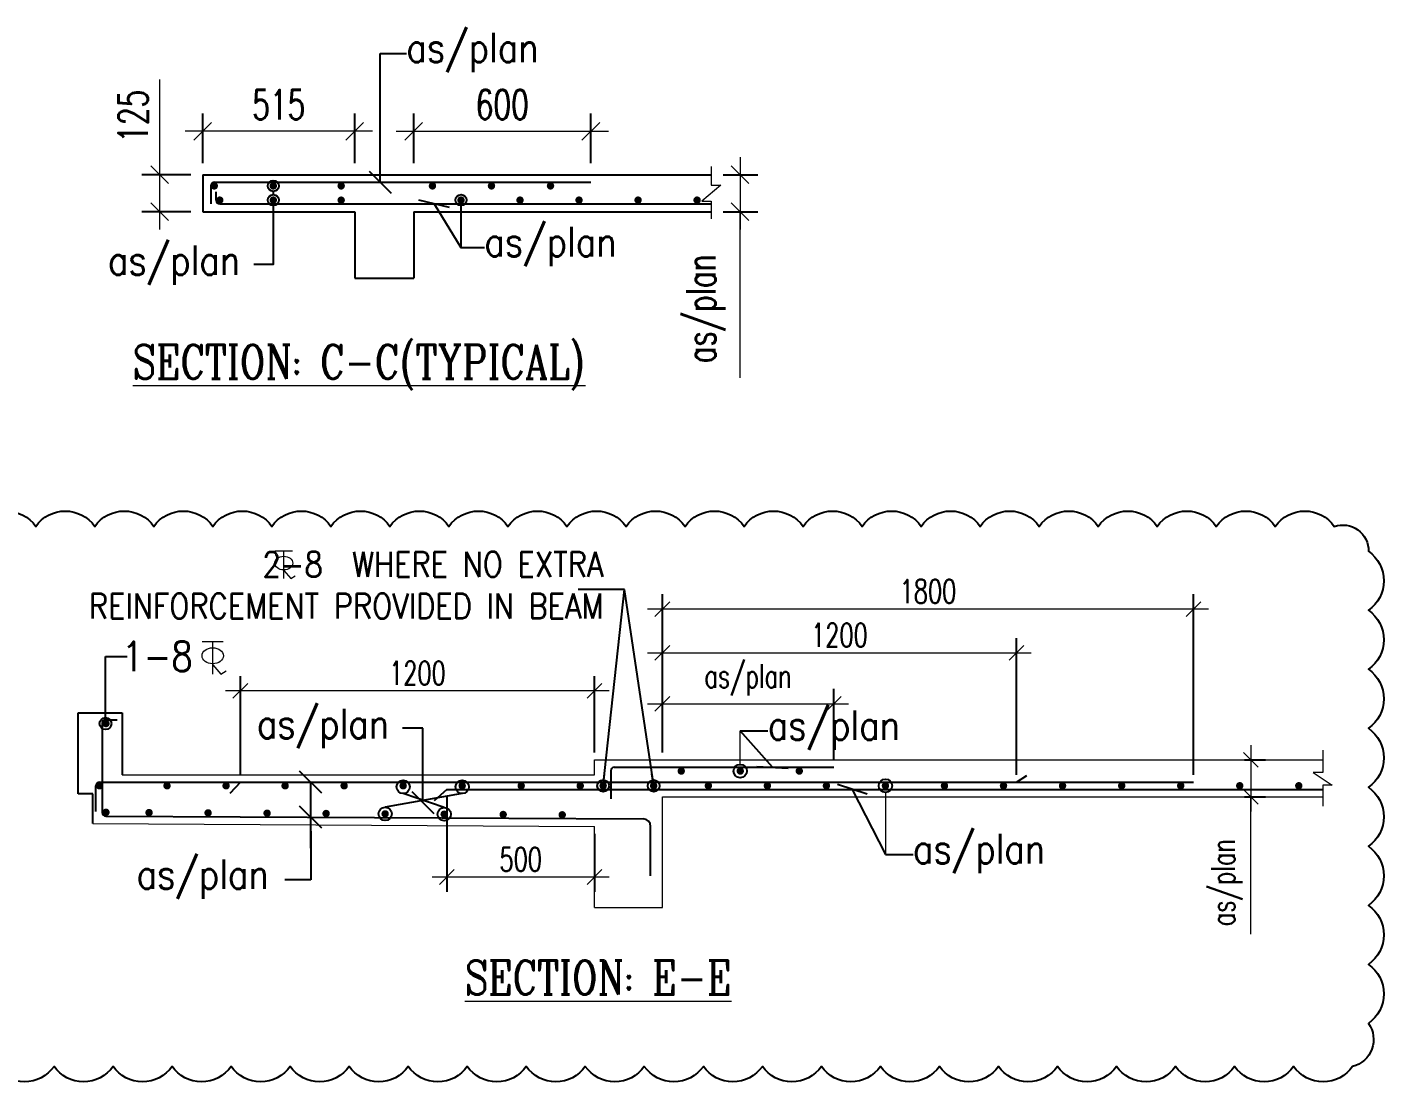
# Model space of a CAD drawing. Header units: millimetres. Extents: x 1255966 to 1543449, y 318653 to 465396.
# Drawn here: x 1281873 to 1286470, y 324221 to 327795 of the extents above; entities that cross this region are included whole.
import ezdxf

# ---------------------------------------------------------------- set-up
doc = ezdxf.new("R2010")
doc.units = ezdxf.units.MM
doc.header["$LTSCALE"] = 500
doc.header["$MEASUREMENT"] = 0
doc.header["$PDMODE"] = 34
doc.layers.get('Defpoints').update_dxf_attribs({"lineweight": 0})
for name, color, linetype in [('3BEAM NO', 6, 'Continuous'), ('CLOUD', 95, 'Continuous'), ('S-T', 3, 'Continuous'), ('sec', 31, 'Continuous'), ('STEEL', 1, 'Continuous')]:
    doc.layers.add(name, color=color, linetype=linetype)
for name, color, linetype, lineweight in [('BEAM ELE', 2, 'Continuous', 15), ('CALL', 1, 'Continuous', 18), ('DIM', 1, 'Continuous', 20), ('dim-M', 1, 'Continuous', 15), ('SHEET TITLE', 1, 'Continuous', 15), ('TEXT', 7, 'Continuous', 13), ('TEXT2', 3, 'Continuous', 15)]:
    doc.layers.add(name, color=color, linetype=linetype, lineweight=lineweight)
doc.styles.add('2MM', font='romans.shx', dxfattribs={"width": 0.7})
doc.styles.add('BHTESHT$0$HSCC2', font='romanc.shx')
doc.styles.add('S-T', font='romans.shx')
doc.styles.add('scale 100', font='GOTHIC.TTF', dxfattribs={"height": 80})
doc.dimstyles.new('RAJESH', dxfattribs={"dimtxt": 200, "dimasz": 180, "dimexe": 100, "dimexo": 250, "dimgap": 50, "dimtad": 2, "dimdec": 0, "dimzin": 1, "dimdsep": 46, "dimtxsty": '2MM', "dimblk": 'OBLIQUE', "dimcen": 0, "dimdle": 100, "dimclrd": 1, "dimclre": 1, "dimclrt": 3, "dimadec": 0, "dimazin": 0, "dimtfac": 1, "dimtdec": 0, "dimtix": 1, "dimtmove": 2, "dimatfit": 3, "dimfxl": 1, "dimtolj": 1, "dimlwd": -1, "dimarcsym": 0})
doc.dimstyles.new('SCALE 100', dxfattribs={"dimtxt": 80, "dimasz": 50, "dimexe": 50, "dimexo": 50, "dimgap": 25, "dimtad": 1, "dimdec": 0, "dimzin": 0, "dimdsep": 46, "dimtxsty": 'scale 100', "dimblk": 'OBLIQUE', "dimcen": 0.09, "dimdle": 50, "dimclrd": 256, "dimclre": 256, "dimclrt": 3, "dimadec": 0, "dimazin": 0, "dimtfac": 1, "dimtdec": 0, "dimtofl": 0, "dimtmove": 1, "dimatfit": 0, "dimldrblk": 'OBLIQUE', "dimfxl": 0.25, "dimtolj": 1, "dimtzin": 0, "dimlwd": -1, "dimlwe": -1, "dimarcsym": 0})
doc.dimstyles.new('SHUIB MOD.', dxfattribs={"dimtxt": 230, "dimasz": 130, "dimexe": 100, "dimexo": 70, "dimgap": 50, "dimtad": 2, "dimdec": 0, "dimzin": 4, "dimdsep": 46, "dimtxsty": '2MM', "dimblk": 'OBLIQUE', "dimcen": 0.09, "dimdle": 100, "dimclrd": 1, "dimclre": 1, "dimclrt": 3, "dimadec": 0, "dimazin": 0, "dimtfac": 1, "dimtdec": 0, "dimtix": 1, "dimtmove": 2, "dimatfit": 3, "dimfxl": 100, "dimtolj": 1, "dimlwd": -1, "dimarcsym": 0})

# ---------------------------------------------------------------- blocks, each defined once
blk = doc.blocks.new('_Oblique')
at = {"color": 0, "linetype": 'ByBlock', "lineweight": -2}
blk.add_line((-0.5, -0.5), (0.5, 0.5), dxfattribs=at)
blk = doc.blocks.new('*D426')
at = {"layer": 'Defpoints', "color": 0, "ltscale": 100, "transparency": 16777216}
for p in [(1284191.1, 327294.7), (1284191.1, 327169.7), (1284288.7, 327169.7)]:
    blk.add_point(p, dxfattribs=at)
at = {"layer": 'dim-M', "color": 1, "ltscale": 100, "transparency": 16777216}
for p, q in [((1284288.7, 327354.7), (1284288.7, 327109.7)), ((1284288.7, 326607), (1284288.7, 327169.7))]:
    blk.add_line(p, q, dxfattribs=at)
at = {"layer": 'dim-M', "color": 1, "lineweight": -2, "ltscale": 100, "transparency": 16777216}
for p, q in [((1284231.1, 327294.7), (1284348.7, 327294.7)), ((1284231.1, 327169.7), (1284348.7, 327169.7))]:
    blk.add_line(p, q, dxfattribs=at)
at = {"layer": 'dim-M', "color": 1, "ltscale": 100, "transparency": 16777216, "xscale": 60, "yscale": 60, "zscale": 60}
for p, rotation in [((1284288.7, 327294.7), 90), ((1284288.7, 327169.7), 270)]:
    blk.add_blockref('_Oblique', p, dxfattribs=dict(at, rotation=rotation))
at = {"layer": 'dim-M', "color": 3, "ltscale": 100, "transparency": 16777216, "insert": (1284172.5, 326840.4), "char_height": 100, "attachment_point": 5, "rotation": 90, "style": '2MM'}
blk.add_mtext('\\A1;as/plan', dxfattribs=at)
blk = doc.blocks.new('*D427')
at = {"layer": 'Defpoints', "color": 0, "ltscale": 100, "transparency": 16777216}
for p in [(1282468, 327442.5), (1282468, 327294.7), (1282983, 327294.7)]:
    blk.add_point(p, dxfattribs=at)
at = {"layer": 'dim-M', "color": 1, "lineweight": -2, "ltscale": 100, "transparency": 16777216}
for p, q in [((1282468, 327334.7), (1282468, 327502.5)), ((1282983, 327334.7), (1282983, 327502.5))]:
    blk.add_line(p, q, dxfattribs=at)
at = {"layer": 'dim-M', "color": 1, "ltscale": 100, "transparency": 16777216}
blk.add_line((1283043, 327442.5), (1282408, 327442.5), dxfattribs=at)
at = {"layer": 'dim-M', "color": 1, "ltscale": 100, "transparency": 16777216, "xscale": 60, "yscale": 60, "zscale": 60, "rotation": 180}
blk.add_blockref('_Oblique', (1282468, 327442.5), dxfattribs=at)
at = {"layer": 'dim-M', "color": 1, "ltscale": 100, "transparency": 16777216, "xscale": 60, "yscale": 60, "zscale": 60}
blk.add_blockref('_Oblique', (1282983, 327442.5), dxfattribs=at)
at = {"layer": 'dim-M', "color": 3, "ltscale": 100, "transparency": 16777216, "insert": (1282725.5, 327532.5), "char_height": 100, "attachment_point": 5, "style": '2MM'}
blk.add_mtext('\\A1;515', dxfattribs=at)
blk = doc.blocks.new('*D428')
at = {"layer": 'Defpoints', "color": 0, "ltscale": 100, "transparency": 16777216}
for p in [(1282468, 327294.7), (1282322, 327169.7), (1282468, 327169.7)]:
    blk.add_point(p, dxfattribs=at)
at = {"layer": 'dim-M', "color": 1, "ltscale": 100, "transparency": 16777216}
for p, q in [((1282322, 327618.1), (1282322, 327294.7)), ((1282322, 327354.7), (1282322, 327109.7))]:
    blk.add_line(p, q, dxfattribs=at)
at = {"layer": 'dim-M', "color": 1, "lineweight": -2, "ltscale": 100, "transparency": 16777216}
for p, q in [((1282428, 327294.7), (1282262, 327294.7)), ((1282428, 327169.7), (1282262, 327169.7))]:
    blk.add_line(p, q, dxfattribs=at)
at = {"layer": 'dim-M', "color": 1, "ltscale": 100, "transparency": 16777216, "xscale": 60, "yscale": 60, "zscale": 60}
for p, rotation in [((1282322, 327294.7), 90), ((1282322, 327169.7), 270)]:
    blk.add_blockref('_Oblique', p, dxfattribs=dict(at, rotation=rotation))
at = {"layer": 'dim-M', "color": 3, "ltscale": 100, "transparency": 16777216, "insert": (1282232, 327493.1), "char_height": 100, "attachment_point": 5, "rotation": 90, "style": '2MM'}
blk.add_mtext('\\A1;125', dxfattribs=at)
blk = doc.blocks.new('*D435')
at = {"layer": 'Defpoints', "color": 0, "ltscale": 100, "transparency": 16777216}
for p in [(1283783, 327442.5), (1283183, 327294.7), (1283783, 327294.7)]:
    blk.add_point(p, dxfattribs=at)
at = {"layer": 'dim-M', "color": 1, "lineweight": -2, "ltscale": 100, "transparency": 16777216}
for p, q in [((1283183, 327334.7), (1283183, 327502.5)), ((1283783, 327334.7), (1283783, 327502.5))]:
    blk.add_line(p, q, dxfattribs=at)
at = {"layer": 'dim-M', "color": 1, "ltscale": 100, "transparency": 16777216}
blk.add_line((1283123, 327442.5), (1283843, 327442.5), dxfattribs=at)
at = {"layer": 'dim-M', "color": 1, "ltscale": 100, "transparency": 16777216, "xscale": 60, "yscale": 60, "zscale": 60, "rotation": 180}
blk.add_blockref('_Oblique', (1283183, 327442.5), dxfattribs=at)
at = {"layer": 'dim-M', "color": 1, "ltscale": 100, "transparency": 16777216, "xscale": 60, "yscale": 60, "zscale": 60}
blk.add_blockref('_Oblique', (1283783, 327442.5), dxfattribs=at)
at = {"layer": 'dim-M', "color": 3, "ltscale": 100, "transparency": 16777216, "insert": (1283483, 327532.5), "char_height": 100, "attachment_point": 5, "style": '2MM'}
blk.add_mtext('\\A1;600', dxfattribs=at)
blk = doc.blocks.new('*D561')
at = {"layer": 'Defpoints', "color": 0, "transparency": 16777216}
for p in [(1285972.9, 325311.7, 0), (1285972.9, 325186.7, 0), (1286019, 325186.7)]:
    blk.add_point(p, dxfattribs=at)
at = {"layer": 'SHEET TITLE', "color": 1, "transparency": 16777216}
for p, q in [((1286019, 325361.7), (1286019, 325136.7)), ((1286019, 324721.3), (1286019, 325186.7))]:
    blk.add_line(p, q, dxfattribs=at)
at = {"layer": 'SHEET TITLE', "color": 1, "lineweight": -2, "transparency": 16777216}
for p, q in [((1285997.9, 325311.7), (1286069, 325311.7)), ((1285997.9, 325186.7), (1286069, 325186.7))]:
    blk.add_line(p, q, dxfattribs=at)
at = {"layer": 'SHEET TITLE', "color": 1, "transparency": 16777216, "xscale": 50, "yscale": 50, "zscale": 50}
for p, rotation in [((1286019, 325311.7), 90), ((1286019, 325186.7), 270)]:
    blk.add_blockref('_Oblique', p, dxfattribs=dict(at, rotation=rotation))
at = {"layer": 'SHEET TITLE', "color": 3, "transparency": 16777216, "insert": (1285938, 324896), "char_height": 80, "attachment_point": 5, "rotation": 90, "style": '2MM'}
blk.add_mtext('\\A1;as/plan', dxfattribs=at)
blk = doc.blocks.new('*D562')
at = {"layer": 'Defpoints', "color": 0, "transparency": 16777216}
for p in [(1284025.4, 325823.1), (1284025.4, 325311.7, 0), (1285825.4, 325236.7, 0)]:
    blk.add_point(p, dxfattribs=at)
at = {"layer": 'SHEET TITLE', "color": 1, "lineweight": -2, "transparency": 16777216}
for p, q in [((1284025.4, 325336.7), (1284025.4, 325873.1)), ((1285825.4, 325261.7), (1285825.4, 325873.1))]:
    blk.add_line(p, q, dxfattribs=at)
at = {"layer": 'SHEET TITLE', "color": 1, "transparency": 16777216}
blk.add_line((1285875.4, 325823.1), (1283975.4, 325823.1), dxfattribs=at)
at = {"layer": 'SHEET TITLE', "color": 1, "transparency": 16777216, "xscale": 50, "yscale": 50, "zscale": 50, "rotation": 180}
blk.add_blockref('_Oblique', (1284025.4, 325823.1), dxfattribs=at)
at = {"layer": 'SHEET TITLE', "color": 1, "transparency": 16777216, "xscale": 50, "yscale": 50, "zscale": 50}
blk.add_blockref('_Oblique', (1285825.4, 325823.1), dxfattribs=at)
at = {"layer": 'SHEET TITLE', "color": 3, "transparency": 16777216, "insert": (1284925.4, 325883.1), "char_height": 80, "attachment_point": 5, "style": '2MM'}
blk.add_mtext('\\A1;1800', dxfattribs=at)
blk = doc.blocks.new('*D565')
at = {"layer": 'Defpoints', "color": 0, "transparency": 16777216}
for p in [(1283295.4, 325211.7, 0), (1283795.4, 325086.7, 0), (1283295.4, 324914.9)]:
    blk.add_point(p, dxfattribs=at)
at = {"layer": 'SHEET TITLE', "color": 1, "lineweight": -2, "transparency": 16777216}
for p, q in [((1283295.4, 325186.7), (1283295.4, 324864.9)), ((1283795.4, 325061.7), (1283795.4, 324864.9))]:
    blk.add_line(p, q, dxfattribs=at)
at = {"layer": 'SHEET TITLE', "color": 1, "transparency": 16777216}
blk.add_line((1283845.4, 324914.9), (1283245.4, 324914.9), dxfattribs=at)
at = {"layer": 'SHEET TITLE', "color": 1, "transparency": 16777216, "xscale": 50, "yscale": 50, "zscale": 50, "rotation": 180}
blk.add_blockref('_Oblique', (1283295.4, 324914.9), dxfattribs=at)
at = {"layer": 'SHEET TITLE', "color": 1, "transparency": 16777216, "xscale": 50, "yscale": 50, "zscale": 50}
blk.add_blockref('_Oblique', (1283795.4, 324914.9), dxfattribs=at)
at = {"layer": 'SHEET TITLE', "color": 3, "transparency": 16777216, "insert": (1283545.4, 324974.9), "char_height": 80, "attachment_point": 5, "style": '2MM'}
blk.add_mtext('\\A1;500', dxfattribs=at)
blk = doc.blocks.new('*D566')
at = {"layer": 'Defpoints', "color": 0, "transparency": 16777216}
for p in [(1285225.4, 325674.9), (1284025.4, 325311.7, 0), (1285225.4, 325236.7, 0)]:
    blk.add_point(p, dxfattribs=at)
at = {"layer": 'SHEET TITLE', "color": 1, "lineweight": -2, "transparency": 16777216}
for p, q in [((1284025.4, 325336.7), (1284025.4, 325724.9)), ((1285225.4, 325261.7), (1285225.4, 325724.9))]:
    blk.add_line(p, q, dxfattribs=at)
at = {"layer": 'SHEET TITLE', "color": 1, "transparency": 16777216}
blk.add_line((1283975.4, 325674.9), (1285275.4, 325674.9), dxfattribs=at)
at = {"layer": 'SHEET TITLE', "color": 1, "transparency": 16777216, "xscale": 50, "yscale": 50, "zscale": 50, "rotation": 180}
blk.add_blockref('_Oblique', (1284025.4, 325674.9), dxfattribs=at)
at = {"layer": 'SHEET TITLE', "color": 1, "transparency": 16777216, "xscale": 50, "yscale": 50, "zscale": 50}
blk.add_blockref('_Oblique', (1285225.4, 325674.9), dxfattribs=at)
at = {"layer": 'SHEET TITLE', "color": 3, "transparency": 16777216, "insert": (1284625.4, 325734.9), "char_height": 80, "attachment_point": 5, "style": '2MM'}
blk.add_mtext('\\A1;1200', dxfattribs=at)
blk = doc.blocks.new('*D563')
at = {"layer": 'Defpoints', "color": 0, "transparency": 16777216}
for p in [(1282595.4, 325546.1), (1283795.4, 325311.7, 0), (1282595.4, 325236.7, 0)]:
    blk.add_point(p, dxfattribs=at)
at = {"layer": 'SHEET TITLE', "color": 1, "lineweight": -2, "transparency": 16777216}
for p, q in [((1282595.4, 325261.7), (1282595.4, 325596.1)), ((1283795.4, 325336.7), (1283795.4, 325596.1))]:
    blk.add_line(p, q, dxfattribs=at)
at = {"layer": 'SHEET TITLE', "color": 1, "transparency": 16777216}
blk.add_line((1283845.4, 325546.1), (1282545.4, 325546.1), dxfattribs=at)
at = {"layer": 'SHEET TITLE', "color": 1, "transparency": 16777216, "xscale": 50, "yscale": 50, "zscale": 50, "rotation": 180}
blk.add_blockref('_Oblique', (1282595.4, 325546.1), dxfattribs=at)
at = {"layer": 'SHEET TITLE', "color": 1, "transparency": 16777216, "xscale": 50, "yscale": 50, "zscale": 50}
blk.add_blockref('_Oblique', (1283795.4, 325546.1), dxfattribs=at)
at = {"layer": 'SHEET TITLE', "color": 3, "transparency": 16777216, "insert": (1283195.4, 325606.1), "char_height": 80, "attachment_point": 5, "style": '2MM'}
blk.add_mtext('\\A1;1200', dxfattribs=at)
blk = doc.blocks.new('*D564')
at = {"layer": 'Defpoints', "color": 0, "transparency": 16777216}
for p in [(1284605.9, 325502.2), (1284025.4, 325311.7), (1284605.9, 325286.7, 0)]:
    blk.add_point(p, dxfattribs=at)
at = {"layer": 'SHEET TITLE', "color": 1, "lineweight": -2, "transparency": 16777216}
for p, q in [((1284025.4, 325336.7), (1284025.4, 325552.2)), ((1284605.9, 325311.7), (1284605.9, 325552.2))]:
    blk.add_line(p, q, dxfattribs=at)
at = {"layer": 'SHEET TITLE', "color": 1, "transparency": 16777216}
blk.add_line((1283975.4, 325502.2), (1284655.9, 325502.2), dxfattribs=at)
at = {"layer": 'SHEET TITLE', "color": 1, "transparency": 16777216, "xscale": 50, "yscale": 50, "zscale": 50, "rotation": 180}
blk.add_blockref('_Oblique', (1284025.4, 325502.2), dxfattribs=at)
at = {"layer": 'SHEET TITLE', "color": 1, "transparency": 16777216, "xscale": 50, "yscale": 50, "zscale": 50}
blk.add_blockref('_Oblique', (1284605.9, 325502.2), dxfattribs=at)
at = {"layer": 'SHEET TITLE', "color": 3, "transparency": 16777216, "insert": (1284315.6, 325583.2), "char_height": 80, "attachment_point": 5, "style": '2MM'}
blk.add_mtext('\\A1;as/plan', dxfattribs=at)
blk = doc.blocks.new('A$C76682FD6')
at = {"layer": 'TEXT', "color": 3, "ltscale": 0.2}
for p, q in [((142.8, 219.2, -0.8), (1.8, 219.2, -0.8)), ((72.3, 0, -0.8), (72.3, 219.2, -0.8)), ((72.3, 63.5, -0.8), (127.7, 0.1, -0.8)), ((127.7, 0.1, -0.8), (162.4, 21.2))]:
    blk.add_line(p, q, dxfattribs=at)
blk.add_ellipse((72.3, 123.8, -0.8), major_axis=(72.3, 0), ratio=0.753223, dxfattribs=at)

msp = doc.modelspace()

# ---------------------------------------------------------------- linework, layer by layer
at = {"layer": '3BEAM NO', "color": 1, "ltscale": 1000}
for p, q in [((1283347.1, 325197.6, 0), (1283086.1, 325151.6, 0)), ((1283286.1, 325150.5, 0), (1283147.1, 325197.6, 0))]:
    msp.add_line(p, q, dxfattribs=at)
for points in [[(1282707.1, 327238.5), (1282707.1, 327227.5)], [(1282707.1, 327190.3), (1282707.1, 326991.3), (1282640.7, 326991.3)], [(1283342.6, 327190.3), (1283342.6, 327048.4), (1283422.8, 327048.4)]]:
    msp.add_lwpolyline(points, dxfattribs=at)
for centre, radius in [((1282707.1, 327257.1), 18.6), ((1282707.1, 327208.9), 18.6), ((1283343.1, 327208.9), 18.6), ((1284289.3, 325274.1, 0), 22.6), ((1283147.1, 325220.2, 0), 22.6), ((1283347.1, 325220.2, 0), 22.6), ((1284781.3, 325224.3, 0), 22.6), ((1283086.1, 325128.9, 0), 22.6), ((1283286.1, 325127.9, 0), 22.6)]:
    msp.add_circle(centre, radius, dxfattribs=at)
at = {"layer": 'BEAM ELE', "color": 3}
for p, q in [((1283795.4, 325261.7, 0), (1283795.4, 325311.7, 0)), ((1283795.4, 325311.7, 0), (1286263.2, 325311.7, 0)), ((1282195.4, 325261.7, 0), (1283795.4, 325261.7, 0)), ((1284025.4, 324811.7, 0.6), (1284025.4, 325186.7, 0.6)), ((1284025.4, 325186.7, 0), (1286263.2, 325186.7, 0)), ((1282095.4, 325096.7, 0), (1283795.4, 325086.7, 0)), ((1283795.4, 324811.7, 0), (1283795.4, 325086.7, 0)), ((1283795.4, 324811.7, 0), (1284025.4, 324811.7, 0.6))]:
    msp.add_line(p, q, dxfattribs=at)
at = {"layer": 'BEAM ELE', "color": 1}
msp.add_lwpolyline([(1284191.1, 327322.4), (1284191.1, 327259.6), (1284223.2, 327259.6), (1284158.9, 327205.2), (1284191.1, 327205.2), (1284191.1, 327145.8)], dxfattribs=at)
at = {"layer": 'BEAM ELE', "color": 1, "elevation": 0}
msp.add_lwpolyline([(1286263.2, 325344.8), (1286263.2, 325269.2), (1286231, 325269.2), (1286295.3, 325225.8), (1286263.2, 325225.8), (1286263.2, 325155.3)], dxfattribs=at)
at = {"layer": 'CALL', "ltscale": 10, "elevation": 0}
for points in [[(1284289.3, 325296.7), (1284289.3, 325410), (1284383, 325410)], [(1284781.3, 325201.7), (1284781.3, 324991.2), (1284875, 324991.2)]]:
    msp.add_lwpolyline(points, dxfattribs=at)
at = {"layer": 'CLOUD', "color": 1}
msp.add_lwpolyline([(1281702.2, 326103.2, -0.520567), (1281902.2, 326103.2, -0.520567), (1282102.2, 326103.2, -0.520567), (1282302.2, 326103.2, -0.520567), (1282502.2, 326103.2, -0.520567), (1282702.2, 326103.2, -0.520567), (1282902.2, 326103.2, -0.520567), (1283102.2, 326103.2, -0.520567), (1283302.2, 326103.2, -0.520567), (1283502.2, 326103.2, -0.520567), (1283702.2, 326103.2, -0.520567), (1283902.2, 326103.2, -0.520567), (1284102.2, 326103.2, -0.520567), (1284302.2, 326103.2, -0.520567), (1284502.2, 326103.2, -0.520567), (1284702.2, 326103.2, -0.520567), (1284902.2, 326103.2, -0.520567), (1285102.2, 326103.2, -0.520567), (1285302.2, 326103.2, -0.520567), (1285502.2, 326103.2, -0.520567), (1285702.2, 326103.2, -0.520567), (1285902.2, 326103.2, -0.520567), (1286102.2, 326103.2, -0.520567), (1286302.2, 326103.2, -0.520567), (1286418, 326019, -0.520567), (1286418, 325819, -0.520567), (1286418, 325619, -0.520567), (1286418, 325419, -0.520567), (1286418, 325219, -0.520567), (1286418, 325019, -0.520567), (1286418, 324819, -0.520567), (1286418, 324619, -0.520567), (1286418, 324419, -0.520567), (1286364.2, 324272.8, -0.520567), (1286164.2, 324272.8, -0.520567), (1285964.2, 324272.8, -0.520567), (1285764.2, 324272.8, -0.520567), (1285564.2, 324272.8, -0.520567), (1285364.2, 324272.8, -0.520567), (1285164.2, 324272.8, -0.520567), (1284964.2, 324272.8, -0.520567), (1284764.2, 324272.8, -0.520567), (1284564.2, 324272.8, -0.520567), (1284364.2, 324272.8, -0.520567), (1284164.2, 324272.8, -0.520567), (1283964.2, 324272.8, -0.520567), (1283764.2, 324272.8, -0.520567), (1283564.2, 324272.8, -0.520567), (1283364.2, 324272.8, -0.520567), (1283164.2, 324272.8, -0.520567), (1282964.2, 324272.8, -0.520567), (1282764.2, 324272.8, -0.520567), (1282564.2, 324272.8, -0.520567), (1282364.2, 324272.8, -0.520567), (1282164.2, 324272.8, -0.520567), (1281964.2, 324272.8, -0.520567), (1281764.2, 324272.8, -0.520567)], format="xyb", dxfattribs=at)
at = {"layer": 'sec', "color": 3, "linetype": 'ByBlock'}
for p, q in [((1282468, 327294.7), (1282468, 327169.7)), ((1282468, 327294.7), (1284191.1, 327294.7)), ((1282468, 327169.7), (1282983, 327169.7)), ((1282983, 327169.7), (1282983, 326944.7)), ((1283183, 327169.7), (1283183, 326944.7)), ((1283183, 327169.7), (1284191.1, 327169.7)), ((1282983, 326944.7), (1283183, 326944.7)), ((1282045.4, 325196.7, 0), (1282045.4, 325471.7, 0)), ((1282045.4, 325471.7, 0), (1282195.4, 325471.7, 0)), ((1282195.4, 325471.7, 0), (1282195.4, 325261.7, 0)), ((1282095.4, 325196.7, 0), (1282045.4, 325196.7, 0)), ((1282095.4, 325096.7, 0), (1282095.4, 325196.7, 0))]:
    msp.add_line(p, q, dxfattribs=at)
at = {"layer": 'STEEL', "color": 4}
for p, q in [((1282507.2, 327269.7), (1283783, 327269.7)), ((1282495.2, 327257.7), (1282495.2, 327196.9)), ((1282513.8, 327208.3), (1282513.8, 327236.8)), ((1282525.8, 327196.3), (1284191.1, 327196.3)), ((1282127.3, 325435.7, 0), (1282127.3, 325134.2, 0)), ((1282139.3, 325447.7, 0), (1282177.7, 325447.7, 0)), ((1283850.4, 325274.7, 0), (1283850.4, 325180.2, 0)), ((1283862.4, 325286.7, 0), (1284605.9, 325286.7, 0)), ((1285225.4, 325236.7, 0), (1285260.8, 325258.9, 0)), ((1282105.4, 325137.3, 0), (1282105.4, 325224.2, 0)), ((1282117.6, 325236.7, 0), (1285825.4, 325236.7, 0)), ((1282595.4, 325236.7, 0), (1282560, 325198.3, 0)), ((1283295.4, 325211.7, 0), (1283252.6, 325172.6, 0)), ((1283295.4, 325211.7, 0), (1286263.2, 325211.7, 0)), ((1282139.8, 325121.7, 0), (1283960.5, 325111.7, 0)), ((1283985.5, 324918.6, 0), (1283985.5, 325086.7, 0))]:
    msp.add_line(p, q, dxfattribs=at)
at = {"layer": 'STEEL', "color": 4, "const_width": 12.5}
for points in [[(1282513.3, 327257.1, -1), (1282500.8, 327257.1, -1)], [(1282713.3, 327257.1, -1), (1282700.8, 327257.1, -1)], [(1282943.3, 327257.1, -1), (1282930.8, 327257.1, -1)], [(1283252.6, 327257.1, -1), (1283240.1, 327257.1, -1)], [(1283452.6, 327257.1, -1), (1283440.1, 327257.1, -1)], [(1283652.6, 327257.1, -1), (1283640.1, 327257.1, -1)], [(1282531.9, 327208.9, 1), (1282519.4, 327208.9, 1)], [(1282713.3, 327208.9, 1), (1282700.8, 327208.9, 1)], [(1282943.3, 327208.9, 1), (1282930.8, 327208.9, 1)], [(1283349.3, 327208.9, 1), (1283336.8, 327208.9, 1)], [(1283549.3, 327208.9, 1), (1283536.8, 327208.9, 1)], [(1283749.3, 327208.9, 1), (1283736.8, 327208.9, 1)], [(1283949.3, 327208.9, 1), (1283936.8, 327208.9, 1)], [(1284149.3, 327208.9, 1), (1284136.8, 327208.9, 1)], [(1282146.3, 325435.1, -1), (1282133.8, 325435.1, -1)], [(1283818.5, 325224.1, 1), (1283831, 325224.1, 1)], [(1284002.2, 325224.1, -1), (1283989.7, 325224.1, -1)]]:
    msp.add_lwpolyline(points, format="xyb", close=True, dxfattribs=at)
at = {"layer": 'STEEL', "color": 4, "const_width": 12.5, "elevation": 0}
for points in [[(1284095.5, 325274.1, -1), (1284083, 325274.1, -1)], [(1284295.5, 325274.1, -1), (1284283, 325274.1, -1)], [(1284495.5, 325274.1, -1), (1284483, 325274.1, -1)], [(1282124.3, 325224.1, -1), (1282111.8, 325224.1, -1)], [(1282353.3, 325224.1, -1), (1282340.8, 325224.1, -1)], [(1282553.3, 325224.1, -1), (1282540.8, 325224.1, -1)], [(1282753.3, 325224.1, -1), (1282740.8, 325224.1, -1)], [(1282953.3, 325224.1, -1), (1282940.8, 325224.1, -1)], [(1283153.3, 325224.1, -1), (1283140.8, 325224.1, -1)], [(1283353.3, 325224.1, -1), (1283340.8, 325224.1, -1)], [(1283553.3, 325224.1, -1), (1283540.8, 325224.1, -1)], [(1283753.3, 325224.1, -1), (1283740.8, 325224.1, -1)], [(1284187.5, 325224.3, 1), (1284175, 325224.3, 1)], [(1284387.5, 325224.3, 1), (1284375, 325224.3, 1)], [(1284587.5, 325224.3, 1), (1284575, 325224.3, 1)], [(1284787.5, 325224.3, 1), (1284775, 325224.3, 1)], [(1284987.5, 325224.3, 1), (1284975, 325224.3, 1)], [(1285187.5, 325224.3, 1), (1285175, 325224.3, 1)], [(1285387.5, 325224.3, 1), (1285375, 325224.3, 1)], [(1285588, 325224.3, 1), (1285575.5, 325224.3, 1)], [(1285788, 325224.3, 1), (1285775.5, 325224.3, 1)], [(1285988, 325224.3, 1), (1285975.5, 325224.3, 1)], [(1286188, 325224.3, 1), (1286175.5, 325224.3, 1)], [(1282146.2, 325134.3, 1), (1282133.7, 325134.3, 1)], [(1282292.3, 325133.4, 1), (1282279.8, 325133.4, 1)], [(1282492.3, 325132.4, 1), (1282479.8, 325132.4, 1)], [(1282692.3, 325131.2, 1), (1282679.8, 325131.2, 1)], [(1282892.3, 325130.2, 1), (1282879.8, 325130.2, 1)], [(1283092.3, 325128.9, 1), (1283079.8, 325128.9, 1)], [(1283292.3, 325127.9, 1), (1283279.8, 325127.9, 1)], [(1283492.3, 325126.9, 1), (1283479.8, 325126.9, 1)], [(1283692.3, 325125.8, 1), (1283679.8, 325125.8, 1)]]:
    msp.add_lwpolyline(points, format="xyb", close=True, dxfattribs=at)
at = {"layer": 'STEEL', "color": 4}
for centre, radius, start, end in [((1282507.2, 327257.7), 12, 90, 180), ((1282525.8, 327208.3), 12, 180, 270), ((1282139.3, 325435.7, 0), 12, 90, 180), ((1283862.4, 325274.7), 12, 90, 180), ((1282117.9, 325224.2, 0), 12.5, 90, 180), ((1282139.8, 325134.2, 0), 12.5, 180, 270), ((1283960.5, 325086.7, 0), 25, 0, 90)]:
    msp.add_arc(centre, radius, start, end, dxfattribs=at)

# ---------------------------------------------------------------- block references
at = {"layer": 'DIM', "lineweight": 0}
for p, xscale, yscale, zscale in [((1282711.8, 325926.3, -9567.6), 0.425, 0.425, 0.425), ((1282465.7, 325602.8, -11256), 0.5, 0.5, 0.5)]:
    msp.add_blockref('A$C76682FD6', p, dxfattribs=dict(at, xscale=xscale, yscale=yscale, zscale=zscale))

# ---------------------------------------------------------------- texts
at = {"layer": 'S-T', "color": 3, "linetype": 'Continuous', "ltscale": 10, "style": 'S-T', "width": 0.85}
for s, p in [('as/plan', (1283158.2, 327676.1, 1.8)), ('as/plan', (1283422.4, 327018.3, 1.8)), ('as/plan', (1282147, 326955.2, 1.8)), ('1-8', (1282194, 325613.1, 1.8)), ('as/plan', (1282651.6, 325384.9, 1.8)), ('as/plan', (1284382.7, 325379.8, 1.8)), ('as/plan', (1284874.7, 324961, 1.8)), ('as/plan', (1282244, 324874.8, 1.8))]:
    msp.add_text(s, height=100, dxfattribs=at).set_placement(p)
at = {"layer": 'S-T', "color": 3, "linetype": 'Continuous', "insert": (1283825.4, 326017.4, 0), "char_height": 85, "width": 1998.087, "attachment_point": 3, "style": 'S-T'}
msp.add_mtext('{\\W0.85;2-8  WHERE NO EXTRA REINFORCEMENT PROVIDED IN BEAM }', dxfattribs=at)
at = {"layer": 'TEXT2', "style": 'BHTESHT$0$HSCC2', "width": 0.8}
for s, p in [('%%USECTION: C-C(TYPICAL)', (1282230.8, 326603.5, -2007576.1)), ('%%USECTION: E-E', (1283356.3, 324516.7, -2007576.1))]:
    msp.add_text(s, height=115, dxfattribs=at).set_placement(p)

# ---------------------------------------------------------------- dimensions: what is measured, and where the dimension line sits
at = {"layer": 'dim-M', "ltscale": 100}
dim = msp.add_linear_dim(base=(1282322, 327169.7), p1=(1282468, 327294.7), p2=(1282468, 327169.7), angle=90, dimstyle='RAJESH', override={"dimtxt": 100, "dimasz": 60, "dimexe": 60, "dimexo": 40, "dimgap": 40, "dimdle": 60, "dimtmove": 1}, dxfattribs=at)
dim.commit()
dim.dimension.update_dxf_attribs({"geometry": '*D428', "text_midpoint": (1282232, 327493.1), "dimtype": 160})
for base, p1, p2, picture, middle in [((1282468, 327442.5), (1282983, 327294.7), (1282468, 327294.7), '*D427', (1282725.5, 327532.5)), ((1283783, 327442.5), (1283183, 327294.7), (1283783, 327294.7), '*D435', (1283483, 327532.5))]:
    dim = msp.add_linear_dim(base=base, p1=p1, p2=p2, dimstyle='RAJESH', override={"dimtxt": 100, "dimasz": 60, "dimexe": 60, "dimexo": 40, "dimgap": 40, "dimdle": 60, "dimtmove": 1}, dxfattribs=at)
    dim.commit()
    dim.dimension.update_dxf_attribs({"geometry": picture, "text_midpoint": middle})
dim = msp.add_linear_dim(base=(1284288.7, 327169.7), p1=(1284191.1, 327294.7), p2=(1284191.1, 327169.7), angle=90, text='as/plan', dimstyle='RAJESH', override={"dimtxt": 100, "dimasz": 60, "dimexe": 60, "dimexo": 40, "dimgap": 40, "dimdle": 60, "dimtmove": 1}, dxfattribs=at)
dim.commit()
dim.dimension.update_dxf_attribs({"geometry": '*D426', "text_midpoint": (1284316.5, 326840.4), "dimtype": 160})
at = {"layer": 'SHEET TITLE'}
for base, p1, p2, picture, middle in [((1284025.4, 325823.1, 0), (1285825.4, 325236.7, 0), (1284025.4, 325311.7, 0), '*D562', (1284925.4, 325883.1, 0)), ((1285225.4, 325674.9, 0), (1284025.4, 325311.7, 0), (1285225.4, 325236.7, 0), '*D566', (1284625.4, 325734.9, 0))]:
    dim = msp.add_linear_dim(base=base, p1=p1, p2=p2, angle=180, dimstyle='SHUIB MOD.', override={"dimtxt": 80, "dimasz": 50, "dimexe": 50, "dimexo": 25, "dimgap": 20, "dimdle": 50, "dimtmove": 1}, dxfattribs=at)
    dim.commit()
    dim.dimension.update_dxf_attribs({"geometry": picture, "text_midpoint": middle})
dim = msp.add_linear_dim(base=(1282595.4, 325546.1, 0), p1=(1283795.4, 325311.7, 0), p2=(1282595.4, 325236.7, 0), dimstyle='SHUIB MOD.', override={"dimtxt": 80, "dimasz": 50, "dimexe": 50, "dimexo": 25, "dimgap": 20, "dimdle": 50, "dimtmove": 1}, dxfattribs=at)
dim.commit()
dim.dimension.update_dxf_attribs({"geometry": '*D563', "text_midpoint": (1283195.4, 325606.1, 0)})
dim = msp.add_linear_dim(base=(1284605.9, 325502.2, 0), p1=(1284025.4, 325311.7, 0), p2=(1284605.9, 325286.7, 0), angle=180, text='as/plan', dimstyle='SHUIB MOD.', override={"dimtxt": 80, "dimasz": 50, "dimexe": 50, "dimexo": 25, "dimgap": 20, "dimdle": 50, "dimtmove": 1}, dxfattribs=at)
dim.commit()
dim.dimension.update_dxf_attribs({"geometry": '*D564', "text_midpoint": (1284315.6, 325583.2, 0)})
dim = msp.add_linear_dim(base=(1286019, 325186.7, 0), p1=(1285972.9, 325311.7, 0), p2=(1285972.9, 325186.7, 0), angle=90, text='as/plan', dimstyle='SHUIB MOD.', override={"dimtxt": 80, "dimasz": 50, "dimexe": 50, "dimexo": 25, "dimgap": 20, "dimdle": 50, "dimtmove": 1}, dxfattribs=at)
dim.commit()
dim.dimension.update_dxf_attribs({"geometry": '*D561', "text_midpoint": (1286115.2, 324896, 0), "dimtype": 160})
dim = msp.add_linear_dim(base=(1283295.4, 324914.9, 0), p1=(1283795.4, 325086.7, 0), p2=(1283295.4, 325211.7, 0), angle=180, dimstyle='SHUIB MOD.', override={"dimtxt": 80, "dimasz": 50, "dimexe": 50, "dimexo": 25, "dimgap": 20, "dimdle": 50, "dimtmove": 1}, dxfattribs=at)
dim.commit()
dim.dimension.update_dxf_attribs({"geometry": '*D565', "text_midpoint": (1283545.4, 324914.9, 0), "dimtype": 160})

# ---------------------------------------------------------------- leaders
at = {"layer": '3BEAM NO', "color": 1, "ltscale": 1000}
for points, override in [([(1283069.2, 327269.7), (1283069.2, 327706.3), (1283158.6, 327706.3)], {"dimasz": 75, "dimclrd": 1}), ([(1283252.3, 327196.3), (1283342.6, 327048.4), (1283422.8, 327048.4)], {"dimasz": 75, "dimclrd": 1}), ([(1283996, 325224.1), (1283897.5, 325889), (1283740.3, 325889)], {"dimasz": 40, "dimclrd": 1, "dimldrblk": 'Origin'}), ([(1283824.8, 325224.1), (1283897.5, 325889), (1283740.3, 325889)], {"dimasz": 40, "dimclrd": 1, "dimldrblk": 'Origin'}), ([(1282138.7, 325435, 0), (1282138.7, 325662.5, 0), (1282211.9, 325662.5, 0)], {"dimasz": 40, "dimclrd": 1, "dimldrblk": 'Origin'}), ([(1283213.7, 325167.5, 0), (1283213.7, 325419.6, 0), (1283144.5, 325419.6, 0)], {"dimasz": 75, "dimclrd": 1}), ([(1284398.2, 325286.7, 0), (1284289.3, 325410, 0), (1284383, 325410, 0)], {"dimasz": 75, "dimclrd": 1}), ([(1282833.5, 325236.7, 0), (1282833.8, 324905.6, 0), (1282745.8, 324905.6, 0)], {"dimasz": 75, "dimclrd": 1}), ([(1284668.8, 325211.8, 0), (1284781.3, 324991.2, 0), (1284875, 324991.2, 0)], {"dimasz": 75, "dimclrd": 1}), ([(1282833.6, 325117.9, 0), (1282833.8, 324905.6, 0), (1282745.8, 324905.6, 0)], {"dimasz": 75, "dimclrd": 1})]:
    msp.add_leader(points, dimstyle='SCALE 100', override=override, dxfattribs=at)

doc.saveas('drawing.dxf')
